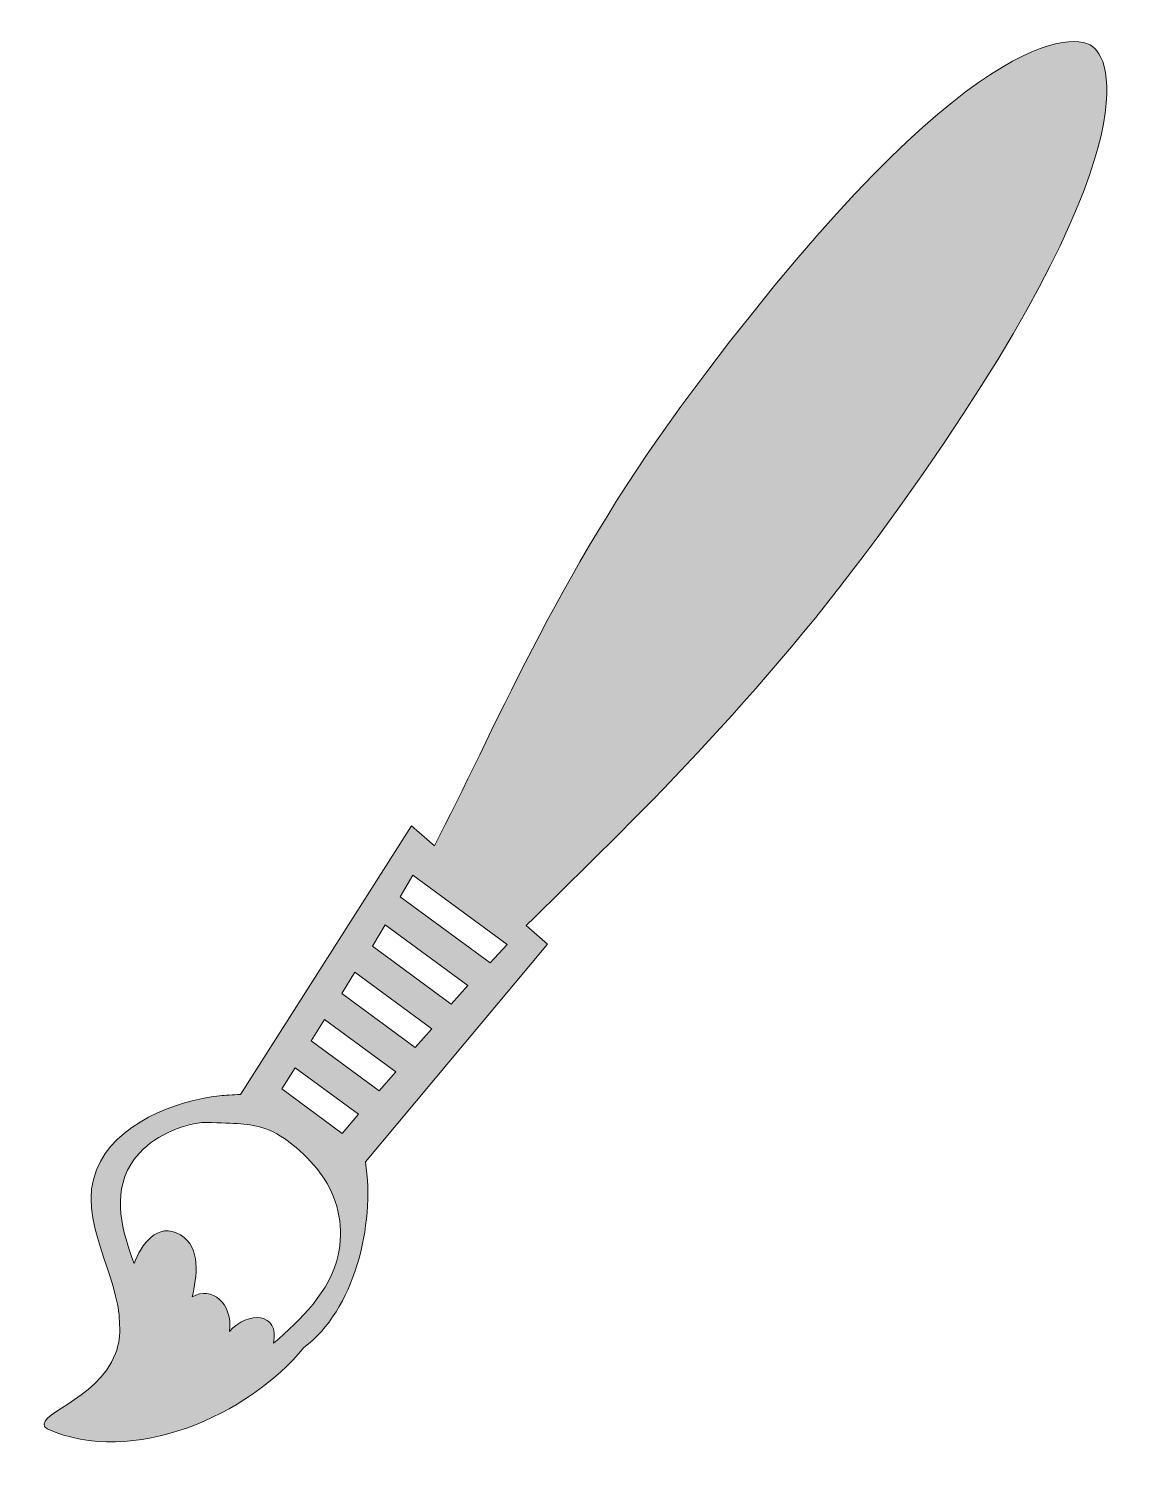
# Model space of a CAD drawing. Header units: inches. Extents: x -1 to 80, y -2 to 103.
import ezdxf

# ---------------------------------------------------------------- set-up
doc = ezdxf.new("R2010")
doc.units = ezdxf.units.IN
doc.header["$MEASUREMENT"] = 0
doc.layers.add('Layer 1', color=7, linetype='Continuous')

msp = doc.modelspace()

# ---------------------------------------------------------------- hatches: boundary and pattern name
at = {"layer": 'Layer 1', "true_color": 0xe80360}
h = msp.add_hatch(color=232, dxfattribs=at)
h.dxf.hatch_style = 2
edge = h.paths.add_edge_path()
edge.add_spline(control_points=[(60.37, 65.51), (79.9, 92.06), (77.74, 100.06), (76.08, 101.24), (74.27, 102.53), (65.74, 101.68), (46.21, 75.12), (37.12, 62.75), (32.52, 51.23), (28.32, 43.26), (28.32, 43.26), (26.66, 44.7), (26.66, 44.7), (26.66, 44.7), (14.26, 25.22), (14.26, 25.22), (13.69, 25.19), (13.16, 25.15), (12.72, 25.11), (9.59, 24.79), (5.13, 23.08), (3.8, 19.74), (2.34, 16.1), (5.47, 12.13), (5.48, 8.53), (5.54, 7.74), (5.42, 7.04), (5.19, 6.42), (3.89, 2.96), (-1.11, 1.92), (0.22, 0.95), (6.4, -1.83), (14.85, 1.93), (18.85, 6.85), (22.5, 9.55), (24.03, 15.72), (23.32, 20.33), (23.32, 20.33), (36.54, 36.12), (36.54, 36.12), (36.54, 36.12), (34.99, 37.47), (34.99, 37.47), (41.42, 43.85), (51.03, 52.8), (60.37, 65.51)], knot_values=[0, 0, 0, 0, 1, 1, 1, 2, 2, 2, 3, 3, 3, 4, 4, 4, 5, 5, 5, 6, 6, 6, 7, 7, 7, 8, 8, 8, 9, 9, 9, 10, 10, 10, 11, 11, 11, 12, 12, 12, 13, 13, 13, 14, 14, 14, 15, 15, 15, 15], degree=3, periodic=1)
edge = h.paths.add_edge_path()
edge.add_spline(control_points=[(21.34, 13.56), (20.73, 10.85), (18.66, 8.92), (16.65, 7.16), (17.12, 9.41), (14.77, 9.54), (13.45, 8.01), (13.73, 10.04), (12.17, 11.36), (10.75, 10.52), (11.09, 11.96), (11.42, 14.11), (9.9, 15.02), (8.24, 16.02), (7.03, 14.3), (6.54, 12.94), (5.69, 15.26), (4.9, 17.85), (6.3, 20.14), (7.29, 21.76), (9.15, 22.73), (10.97, 23.11), (11.39, 23.2), (11.78, 23.19), (12.16, 23.17), (14.19, 23.08), (14.99, 23.16), (16.35, 22.61), (17.75, 22.05), (19.5, 20.38), (20.35, 19.06), (21.39, 17.46), (21.77, 15.42), (21.34, 13.56)], knot_values=[0, 0, 0, 0, 1, 1, 1, 2, 2, 2, 3, 3, 3, 4, 4, 4, 5, 5, 5, 6, 6, 6, 7, 7, 7, 8, 8, 8, 9, 9, 9, 10, 10, 10, 11, 11, 11, 11], degree=3, periodic=1)
h.paths.add_polyline_path([(21.62, 22.39), (17.25, 25.61), (18.22, 27.15), (22.81, 23.78)])
h.paths.add_polyline_path([(24.32, 25.48), (19.39, 29.1), (20.35, 30.65), (25.52, 26.85)])
h.paths.add_polyline_path([(26.93, 28.61), (21.61, 32.53), (22.55, 34.09), (28.14, 29.98)])
h.paths.add_polyline_path([(29.54, 31.76), (23.83, 35.96), (24.76, 37.53), (30.76, 33.12)])
h.paths.add_polyline_path([(32.36, 34.75), (25.84, 39.54), (26.75, 41.12), (33.6, 36.09)])

# ---------------------------------------------------------------- linework, layer by layer
at = {"layer": 'Layer 1', "lineweight": 0}
for points in [[(32.36, 34.75), (25.84, 39.54), (26.75, 41.12), (33.6, 36.09), (32.36, 34.75)], [(29.54, 31.76), (23.83, 35.96), (24.76, 37.53), (30.76, 33.12), (29.54, 31.76)], [(26.93, 28.61), (21.61, 32.53), (22.55, 34.09), (28.14, 29.98), (26.93, 28.61)], [(24.32, 25.48), (19.39, 29.1), (20.35, 30.65), (25.52, 26.85), (24.32, 25.48)], [(21.62, 22.39), (17.25, 25.61), (18.22, 27.15), (22.81, 23.78), (21.62, 22.39)]]:
    msp.add_lwpolyline(points, dxfattribs=at)
for points, knots in [([(60.37, 65.51), (79.9, 92.06), (77.74, 100.06), (76.08, 101.24), (74.27, 102.53), (65.74, 101.68), (46.21, 75.12), (37.12, 62.75), (32.52, 51.23), (28.32, 43.26), (28.32, 43.26), (26.66, 44.7), (26.66, 44.7), (26.66, 44.7), (14.26, 25.22), (14.26, 25.22), (13.69, 25.19), (13.16, 25.15), (12.72, 25.11), (9.59, 24.79), (5.13, 23.08), (3.8, 19.74), (2.34, 16.1), (5.47, 12.13), (5.48, 8.53), (5.54, 7.74), (5.42, 7.04), (5.19, 6.42), (3.89, 2.96), (-1.11, 1.92), (0.22, 0.95), (6.4, -1.83), (14.85, 1.93), (18.85, 6.85), (22.5, 9.55), (24.03, 15.72), (23.32, 20.33), (23.32, 20.33), (36.54, 36.12), (36.54, 36.12), (36.54, 36.12), (34.99, 37.47), (34.99, 37.47), (41.42, 43.85), (51.03, 52.8), (60.37, 65.51)], [0, 0, 0, 0, 1, 1, 1, 2, 2, 2, 3, 3, 3, 4, 4, 4, 5, 5, 5, 6, 6, 6, 7, 7, 7, 8, 8, 8, 9, 9, 9, 10, 10, 10, 11, 11, 11, 12, 12, 12, 13, 13, 13, 14, 14, 14, 15, 15, 15, 15]), ([(21.34, 13.56), (20.73, 10.85), (18.66, 8.92), (16.65, 7.16), (17.12, 9.41), (14.77, 9.54), (13.45, 8.01), (13.73, 10.04), (12.17, 11.36), (10.75, 10.52), (11.09, 11.96), (11.42, 14.11), (9.9, 15.02), (8.24, 16.02), (7.03, 14.3), (6.54, 12.94), (5.69, 15.26), (4.9, 17.85), (6.3, 20.14), (7.29, 21.76), (9.15, 22.73), (10.97, 23.11), (11.39, 23.2), (11.78, 23.19), (12.16, 23.17), (14.19, 23.08), (14.99, 23.16), (16.35, 22.61), (17.75, 22.05), (19.5, 20.38), (20.35, 19.06), (21.39, 17.46), (21.77, 15.42), (21.34, 13.56)], [0, 0, 0, 0, 1, 1, 1, 2, 2, 2, 3, 3, 3, 4, 4, 4, 5, 5, 5, 6, 6, 6, 7, 7, 7, 8, 8, 8, 9, 9, 9, 10, 10, 10, 11, 11, 11, 11])]:
    msp.add_open_spline(points, degree=3, knots=knots, dxfattribs=at)

doc.saveas('drawing.dxf')
